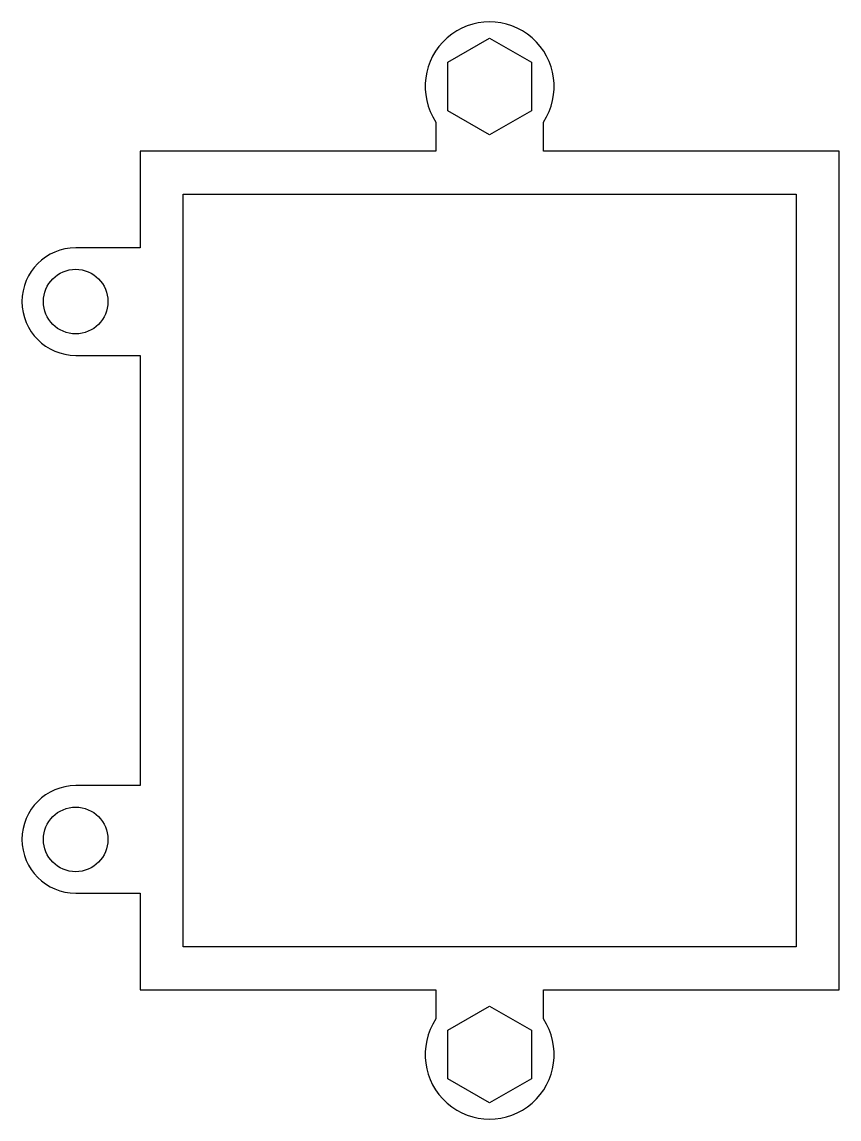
# Model space of a CAD drawing. Header units: millimetres. Extents: x -21.8 to 16.2, y -25.5 to 25.5.
import ezdxf

# ---------------------------------------------------------------- set-up
doc = ezdxf.new("R2010")
doc.units = ezdxf.units.MM

msp = doc.modelspace()

# ---------------------------------------------------------------- linework, layer by layer
msp.add_lwpolyline([(2.5, -19.5), (16.25, -19.5), (16.25, 19.5), (2.5, 19.5), (2.5, 20.842, 1.863325), (-2.5, 20.842), (-2.5, 19.5), (-16.25, 19.5), (-16.25, 15), (-19.25, 15, 1), (-19.25, 10), (-16.25, 10), (-16.25, -10), (-19.25, -10, 1), (-19.25, -15), (-16.25, -15), (-16.25, -19.5), (-2.5, -19.5), (-2.5, -20.842, 1.863325), (2.5, -20.842)], format="xyb", close=True)
for points in [[(1.949, 23.625), (1.949, 21.375), (0, 20.25), (-1.949, 21.375), (-1.949, 23.625), (0, 24.75)], [(14.25, -17.5), (-14.25, -17.5), (-14.25, 17.5), (14.25, 17.5)], [(-1.949, -23.625), (-1.949, -21.375), (0, -20.25), (1.949, -21.375), (1.949, -23.625), (0, -24.75)]]:
    msp.add_lwpolyline(points, close=True)
for centre in [(-19.25, 12.5), (-19.25, -12.5)]:
    msp.add_circle(centre, 1.5)

doc.saveas('drawing.dxf')
